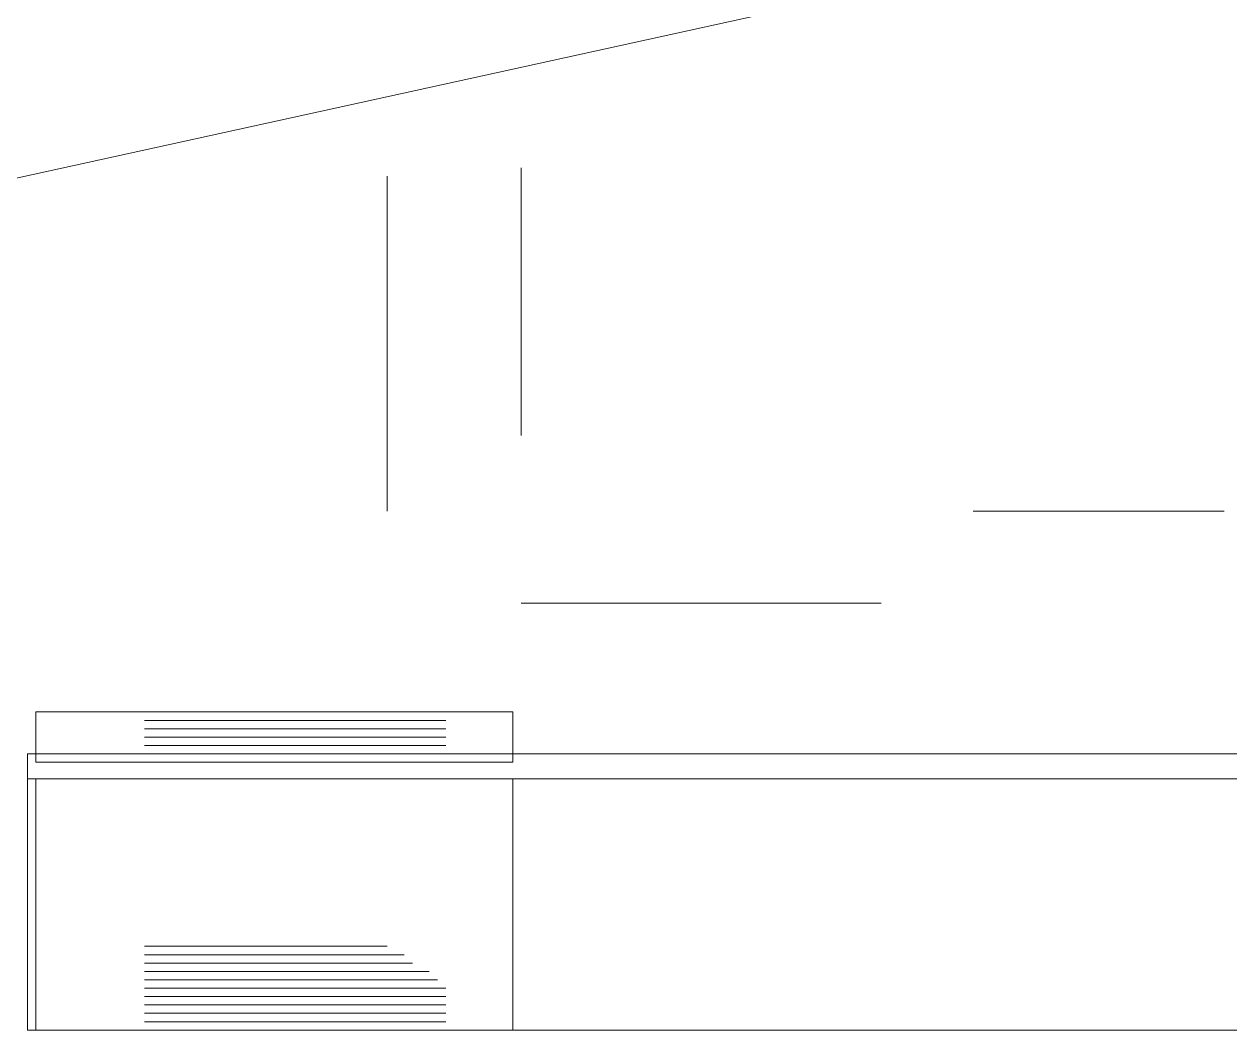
# Model space of a CAD drawing. Header units: metres. Extents: x 1 to 213, y 1 to 147.
# Drawn here: x 85.442 to 86.967, y 98.441 to 99.707 of the extents above; entities that cross this region are included whole.
import ezdxf

# ---------------------------------------------------------------- set-up
doc = ezdxf.new("R2010")
doc.units = ezdxf.units.M
doc.layers.add('00-BASE-ARQUITECTURA', color=8, linetype='Continuous', lineweight=0, plot=False)

msp = doc.modelspace()

# ---------------------------------------------------------------- linework, layer by layer
at = {"layer": '00-BASE-ARQUITECTURA'}
for points in [[(81.922, 98.7424), (88.7694, 100.2453)], [(86.0707, 99.187), (86.0707, 99.5256)], [(85.9013, 99.515), (85.9013, 99.0917)], [(86.6422, 99.0917), (86.9597, 99.0917)], [(86.0707, 98.9753), (86.5258, 98.9753)], [(85.5944, 98.8377), (85.605, 98.8377), (85.6156, 98.8377), (85.6262, 98.8377), (85.6368, 98.8377), (85.6473, 98.8377), (85.6579, 98.8377), (85.6685, 98.8377), (85.6791, 98.8377), (85.6897, 98.8377), (85.7003, 98.8377), (85.7109, 98.8377), (85.7214, 98.8377), (85.732, 98.8377), (85.7426, 98.8377), (85.7532, 98.8377), (85.7638, 98.8377), (85.7744, 98.8377), (85.7849, 98.8377), (85.7955, 98.8377), (85.8061, 98.8377), (85.8167, 98.8377), (85.8273, 98.8377), (85.8378, 98.8377), (85.8484, 98.8377), (85.859, 98.8377), (85.8696, 98.8377), (85.8802, 98.8377), (85.8908, 98.8377), (85.9013, 98.8377), (85.9119, 98.8377), (85.9225, 98.8377), (85.9331, 98.8377), (85.9437, 98.8377), (85.9543, 98.8377), (85.9648, 98.8377), (85.9754, 98.8377)], [(85.5944, 98.8271), (85.605, 98.8271), (85.6156, 98.8271), (85.6262, 98.8271), (85.6368, 98.8271), (85.6473, 98.8271), (85.6579, 98.8271), (85.6685, 98.8271), (85.6791, 98.8271), (85.6897, 98.8271), (85.7003, 98.8271), (85.7109, 98.8271), (85.7214, 98.8271), (85.732, 98.8271), (85.7426, 98.8271), (85.7532, 98.8271), (85.7638, 98.8271), (85.7744, 98.8271), (85.7849, 98.8271), (85.7955, 98.8271), (85.8061, 98.8271), (85.8167, 98.8271), (85.8273, 98.8271), (85.8378, 98.8271), (85.8484, 98.8271), (85.859, 98.8271), (85.8696, 98.8271), (85.8802, 98.8271), (85.8908, 98.8271), (85.9013, 98.8271), (85.9119, 98.8271), (85.9225, 98.8271), (85.9331, 98.8271), (85.9437, 98.8271), (85.9543, 98.8271), (85.9648, 98.8271), (85.9754, 98.8271)], [(85.5944, 98.8271), (85.605, 98.8271), (85.6156, 98.8271), (85.6262, 98.8271), (85.6368, 98.8271), (85.6473, 98.8271), (85.6579, 98.8271), (85.6685, 98.8271), (85.6791, 98.8271), (85.6897, 98.8271), (85.7003, 98.8271), (85.7109, 98.8271), (85.7214, 98.8271), (85.732, 98.8271), (85.7426, 98.8271), (85.7532, 98.8271), (85.7638, 98.8271), (85.7744, 98.8271), (85.7849, 98.8271), (85.7955, 98.8271), (85.8061, 98.8271), (85.8167, 98.8271), (85.8273, 98.8271), (85.8378, 98.8271), (85.8484, 98.8271), (85.859, 98.8271), (85.8696, 98.8271), (85.8802, 98.8271), (85.8908, 98.8271), (85.9013, 98.8271), (85.9119, 98.8271), (85.9225, 98.8271), (85.9331, 98.8271), (85.9437, 98.8271), (85.9543, 98.8271), (85.9648, 98.8271), (85.9754, 98.8271)], [(85.5944, 98.8165), (85.605, 98.8165), (85.6156, 98.8165), (85.6262, 98.8165), (85.6368, 98.8165), (85.6473, 98.8165), (85.6579, 98.8165), (85.6685, 98.8165), (85.6791, 98.8165), (85.6897, 98.8165), (85.7003, 98.8165), (85.7109, 98.8165), (85.7214, 98.8165), (85.732, 98.8165), (85.7426, 98.8165), (85.7532, 98.8165), (85.7638, 98.8165), (85.7744, 98.8165), (85.7849, 98.8165), (85.7955, 98.8165), (85.8061, 98.8165), (85.8167, 98.8165), (85.8273, 98.8165), (85.8378, 98.8165), (85.8484, 98.8165), (85.859, 98.8165), (85.8696, 98.8165), (85.8802, 98.8165), (85.8908, 98.8165), (85.9013, 98.8165), (85.9119, 98.8165), (85.9225, 98.8165), (85.9331, 98.8165), (85.9437, 98.8165), (85.9543, 98.8165), (85.9648, 98.8165), (85.9754, 98.8165)], [(85.5944, 98.8165), (85.605, 98.8165), (85.6156, 98.8165), (85.6262, 98.8165), (85.6368, 98.8165), (85.6473, 98.8165), (85.6579, 98.8165), (85.6685, 98.8165), (85.6791, 98.8165), (85.6897, 98.8165), (85.7003, 98.8165), (85.7109, 98.8165), (85.7214, 98.8165), (85.732, 98.8165), (85.7426, 98.8165), (85.7532, 98.8165), (85.7638, 98.8165), (85.7744, 98.8165), (85.7849, 98.8165), (85.7955, 98.8165), (85.8061, 98.8165), (85.8167, 98.8165), (85.8273, 98.8165), (85.8378, 98.8165), (85.8484, 98.8165), (85.859, 98.8165), (85.8696, 98.8165), (85.8802, 98.8165), (85.8908, 98.8165), (85.9013, 98.8165), (85.9119, 98.8165), (85.9225, 98.8165), (85.9331, 98.8165), (85.9437, 98.8165), (85.9543, 98.8165), (85.9648, 98.8165), (85.9754, 98.8165)], [(85.5944, 98.8059), (85.605, 98.8059), (85.6156, 98.8059), (85.6262, 98.8059), (85.6368, 98.8059), (85.6473, 98.8059), (85.6579, 98.8059), (85.6685, 98.8059), (85.6791, 98.8059), (85.6897, 98.8059), (85.7003, 98.8059), (85.7109, 98.8059), (85.7214, 98.8059), (85.732, 98.8059), (85.7426, 98.8059), (85.7532, 98.8059), (85.7638, 98.8059), (85.7744, 98.8059), (85.7849, 98.8059), (85.7955, 98.8059), (85.8061, 98.8059), (85.8167, 98.8059), (85.8273, 98.8059), (85.8378, 98.8059), (85.8484, 98.8059), (85.859, 98.8059), (85.8696, 98.8059), (85.8802, 98.8059), (85.8908, 98.8059), (85.9013, 98.8059), (85.9119, 98.8059), (85.9225, 98.8059), (85.9331, 98.8059), (85.9437, 98.8059), (85.9543, 98.8059), (85.9648, 98.8059), (85.9754, 98.8059)], [(85.5944, 98.8059), (85.605, 98.8059), (85.6156, 98.8059), (85.6262, 98.8059), (85.6368, 98.8059), (85.6473, 98.8059), (85.6579, 98.8059), (85.6685, 98.8059), (85.6791, 98.8059), (85.6897, 98.8059), (85.7003, 98.8059), (85.7109, 98.8059), (85.7214, 98.8059), (85.732, 98.8059), (85.7426, 98.8059), (85.7532, 98.8059), (85.7638, 98.8059), (85.7744, 98.8059), (85.7849, 98.8059), (85.7955, 98.8059), (85.8061, 98.8059), (85.8167, 98.8059), (85.8273, 98.8059), (85.8378, 98.8059), (85.8484, 98.8059), (85.859, 98.8059), (85.8696, 98.8059), (85.8802, 98.8059), (85.8908, 98.8059), (85.9013, 98.8059), (85.9119, 98.8059), (85.9225, 98.8059), (85.9331, 98.8059), (85.9437, 98.8059), (85.9543, 98.8059), (85.9648, 98.8059), (85.9754, 98.8059)], [(85.5944, 98.7954), (85.605, 98.7954), (85.6156, 98.7954), (85.6262, 98.7954), (85.6368, 98.7954), (85.6473, 98.7954), (85.6579, 98.7954), (85.6685, 98.7954), (85.6791, 98.7954), (85.6897, 98.7954), (85.7003, 98.7954), (85.7109, 98.7954), (85.7214, 98.7954), (85.732, 98.7954), (85.7426, 98.7954), (85.7532, 98.7954), (85.7638, 98.7954), (85.7744, 98.7954), (85.7849, 98.7954), (85.7955, 98.7954), (85.8061, 98.7954), (85.8167, 98.7954), (85.8273, 98.7954), (85.8378, 98.7954), (85.8484, 98.7954), (85.859, 98.7954), (85.8696, 98.7954), (85.8802, 98.7954), (85.8908, 98.7954), (85.9013, 98.7954), (85.9119, 98.7954), (85.9225, 98.7954), (85.9331, 98.7954), (85.9437, 98.7954), (85.9543, 98.7954), (85.9648, 98.7954), (85.9754, 98.7954)], [(85.5944, 98.7954), (85.605, 98.7954), (85.6156, 98.7954), (85.6262, 98.7954), (85.6368, 98.7954), (85.6473, 98.7954), (85.6579, 98.7954), (85.6685, 98.7954), (85.6791, 98.7954), (85.6897, 98.7954), (85.7003, 98.7954), (85.7109, 98.7954), (85.7214, 98.7954), (85.732, 98.7954), (85.7426, 98.7954), (85.7532, 98.7954), (85.7638, 98.7954), (85.7744, 98.7954), (85.7849, 98.7954), (85.7955, 98.7954), (85.8061, 98.7954), (85.8167, 98.7954), (85.8273, 98.7954), (85.8378, 98.7954), (85.8484, 98.7954), (85.859, 98.7954), (85.8696, 98.7954), (85.8802, 98.7954), (85.8908, 98.7954), (85.9013, 98.7954), (85.9119, 98.7954), (85.9225, 98.7954), (85.9331, 98.7954), (85.9437, 98.7954), (85.9543, 98.7954), (85.9648, 98.7954), (85.9754, 98.7954)], [(85.5944, 98.7848), (85.605, 98.7848), (85.6156, 98.7848), (85.6262, 98.7848), (85.6368, 98.7848), (85.6473, 98.7848), (85.6579, 98.7848), (85.6685, 98.7848), (85.6791, 98.7848), (85.6897, 98.7848), (85.7003, 98.7848), (85.7109, 98.7848), (85.7214, 98.7848), (85.732, 98.7848), (85.7426, 98.7848), (85.7532, 98.7848), (85.7638, 98.7848), (85.7744, 98.7848), (85.7849, 98.7848), (85.7955, 98.7848), (85.8061, 98.7848), (85.8167, 98.7848), (85.8273, 98.7848), (85.8378, 98.7848), (85.8484, 98.7848), (85.859, 98.7848), (85.8696, 98.7848), (85.8802, 98.7848), (85.8908, 98.7848), (85.9013, 98.7848), (85.9119, 98.7848), (85.9225, 98.7848), (85.9331, 98.7848), (85.9437, 98.7848), (85.9543, 98.7848), (85.9648, 98.7848), (85.9754, 98.7848)], [(85.5944, 98.7848), (85.605, 98.7848), (85.6156, 98.7848), (85.6262, 98.7848), (85.6368, 98.7848), (85.6473, 98.7848), (85.6579, 98.7848), (85.6685, 98.7848), (85.6791, 98.7848), (85.6897, 98.7848), (85.7003, 98.7848), (85.7109, 98.7848), (85.7214, 98.7848), (85.732, 98.7848), (85.7426, 98.7848), (85.7532, 98.7848), (85.7638, 98.7848), (85.7744, 98.7848), (85.7849, 98.7848), (85.7955, 98.7848), (85.8061, 98.7848), (85.8167, 98.7848), (85.8273, 98.7848), (85.8378, 98.7848), (85.8484, 98.7848), (85.859, 98.7848), (85.8696, 98.7848), (85.8802, 98.7848), (85.8908, 98.7848), (85.9013, 98.7848), (85.9119, 98.7848), (85.9225, 98.7848), (85.9331, 98.7848), (85.9437, 98.7848), (85.9543, 98.7848), (85.9648, 98.7848), (85.9754, 98.7848)], [(85.5944, 98.7742), (85.605, 98.7742), (85.6156, 98.7742), (85.6262, 98.7742), (85.6368, 98.7742), (85.6473, 98.7742), (85.6579, 98.7742), (85.6685, 98.7742), (85.6791, 98.7742), (85.6897, 98.7742), (85.7003, 98.7742), (85.7109, 98.7742), (85.7214, 98.7742), (85.732, 98.7742), (85.7426, 98.7742), (85.7532, 98.7742), (85.7638, 98.7742), (85.7744, 98.7742), (85.7849, 98.7742), (85.7955, 98.7742), (85.8061, 98.7742), (85.8167, 98.7742), (85.8273, 98.7742), (85.8378, 98.7742), (85.8484, 98.7742), (85.859, 98.7742), (85.8696, 98.7742), (85.8802, 98.7742), (85.8908, 98.7742), (85.9013, 98.7742), (85.9119, 98.7742), (85.9225, 98.7742), (85.9331, 98.7742), (85.9437, 98.7742), (85.9543, 98.7742), (85.9648, 98.7742), (85.9754, 98.7742)], [(85.5944, 98.7742), (85.605, 98.7742), (85.6156, 98.7742), (85.6262, 98.7742), (85.6368, 98.7742), (85.6473, 98.7742), (85.6579, 98.7742), (85.6685, 98.7742), (85.6791, 98.7742), (85.6897, 98.7742), (85.7003, 98.7742), (85.7109, 98.7742), (85.7214, 98.7742), (85.732, 98.7742), (85.7426, 98.7742), (85.7532, 98.7742), (85.7638, 98.7742), (85.7744, 98.7742), (85.7849, 98.7742), (85.7955, 98.7742), (85.8061, 98.7742), (85.8167, 98.7742), (85.8273, 98.7742), (85.8378, 98.7742), (85.8484, 98.7742), (85.859, 98.7742), (85.8696, 98.7742), (85.8802, 98.7742), (85.8908, 98.7742), (85.9013, 98.7742), (85.9119, 98.7742), (85.9225, 98.7742), (85.9331, 98.7742), (85.9437, 98.7742), (85.9543, 98.7742), (85.9648, 98.7742), (85.9754, 98.7742)], [(85.5944, 98.5414), (85.605, 98.5414), (85.6156, 98.5414), (85.6262, 98.5414), (85.6368, 98.5414), (85.6473, 98.5414), (85.6579, 98.5414), (85.6685, 98.5414), (85.6791, 98.5414), (85.6897, 98.5414), (85.7003, 98.5414), (85.7109, 98.5414), (85.7214, 98.5414), (85.732, 98.5414), (85.7426, 98.5414), (85.7532, 98.5414), (85.7638, 98.5414), (85.7744, 98.5414), (85.7849, 98.5414), (85.7955, 98.5414), (85.8061, 98.5414), (85.8167, 98.5414), (85.8273, 98.5414), (85.8378, 98.5414), (85.8484, 98.5414), (85.859, 98.5414), (85.8696, 98.5414), (85.8802, 98.5414), (85.8908, 98.5414), (85.9013, 98.5414)], [(85.5944, 98.5308), (85.605, 98.5308), (85.6156, 98.5308), (85.6262, 98.5308), (85.6368, 98.5308), (85.6473, 98.5308), (85.6579, 98.5308), (85.6685, 98.5308), (85.6791, 98.5308), (85.6897, 98.5308), (85.7003, 98.5308), (85.7109, 98.5308), (85.7214, 98.5308), (85.732, 98.5308), (85.7426, 98.5308), (85.7532, 98.5308), (85.7638, 98.5308), (85.7744, 98.5308), (85.7849, 98.5308), (85.7955, 98.5308), (85.8061, 98.5308), (85.8167, 98.5308), (85.8273, 98.5308), (85.8378, 98.5308), (85.8484, 98.5308), (85.859, 98.5308), (85.8696, 98.5308), (85.8802, 98.5308), (85.8908, 98.5308), (85.9013, 98.5308), (85.9119, 98.5308)], [(85.5944, 98.5308), (85.605, 98.5308), (85.6156, 98.5308), (85.6262, 98.5308), (85.6368, 98.5308), (85.6473, 98.5308), (85.6579, 98.5308), (85.6685, 98.5308), (85.6791, 98.5308), (85.6897, 98.5308), (85.7003, 98.5308), (85.7109, 98.5308), (85.7214, 98.5308), (85.732, 98.5308), (85.7426, 98.5308), (85.7532, 98.5308), (85.7638, 98.5308), (85.7744, 98.5308), (85.7849, 98.5308), (85.7955, 98.5308), (85.8061, 98.5308), (85.8167, 98.5308), (85.8273, 98.5308), (85.8378, 98.5308), (85.8484, 98.5308), (85.859, 98.5308), (85.8696, 98.5308), (85.8802, 98.5308), (85.8908, 98.5308), (85.9013, 98.5308), (85.9119, 98.5308), (85.9225, 98.5308)], [(85.5944, 98.5202), (85.605, 98.5202), (85.6156, 98.5202), (85.6262, 98.5202), (85.6368, 98.5202), (85.6473, 98.5202), (85.6579, 98.5202), (85.6685, 98.5202), (85.6791, 98.5202), (85.6897, 98.5202), (85.7003, 98.5202), (85.7109, 98.5202), (85.7214, 98.5202), (85.732, 98.5202), (85.7426, 98.5202), (85.7532, 98.5202), (85.7638, 98.5202), (85.7744, 98.5202), (85.7849, 98.5202), (85.7955, 98.5202), (85.8061, 98.5202), (85.8167, 98.5202), (85.8273, 98.5202), (85.8378, 98.5202), (85.8484, 98.5202), (85.859, 98.5202), (85.8696, 98.5202), (85.8802, 98.5202), (85.8908, 98.5202), (85.9013, 98.5202), (85.9119, 98.5202), (85.9225, 98.5202)], [(85.5944, 98.5202), (85.605, 98.5202), (85.6156, 98.5202), (85.6262, 98.5202), (85.6368, 98.5202), (85.6473, 98.5202), (85.6579, 98.5202), (85.6685, 98.5202), (85.6791, 98.5202), (85.6897, 98.5202), (85.7003, 98.5202), (85.7109, 98.5202), (85.7214, 98.5202), (85.732, 98.5202), (85.7426, 98.5202), (85.7532, 98.5202), (85.7638, 98.5202), (85.7744, 98.5202), (85.7849, 98.5202), (85.7955, 98.5202), (85.8061, 98.5202), (85.8167, 98.5202), (85.8273, 98.5202), (85.8378, 98.5202), (85.8484, 98.5202), (85.859, 98.5202), (85.8696, 98.5202), (85.8802, 98.5202), (85.8908, 98.5202), (85.9013, 98.5202), (85.9119, 98.5202), (85.9225, 98.5202), (85.9331, 98.5202)], [(85.5944, 98.5096), (85.605, 98.5096), (85.6156, 98.5096), (85.6262, 98.5096), (85.6368, 98.5096), (85.6473, 98.5096), (85.6579, 98.5096), (85.6685, 98.5096), (85.6791, 98.5096), (85.6897, 98.5096), (85.7003, 98.5096), (85.7109, 98.5096), (85.7214, 98.5096), (85.732, 98.5096), (85.7426, 98.5096), (85.7532, 98.5096), (85.7638, 98.5096), (85.7744, 98.5096), (85.7849, 98.5096), (85.7955, 98.5096), (85.8061, 98.5096), (85.8167, 98.5096), (85.8273, 98.5096), (85.8378, 98.5096), (85.8484, 98.5096), (85.859, 98.5096), (85.8696, 98.5096), (85.8802, 98.5096), (85.8908, 98.5096), (85.9013, 98.5096), (85.9119, 98.5096), (85.9225, 98.5096), (85.9331, 98.5096), (85.9437, 98.5096)], [(85.5944, 98.5096), (85.605, 98.5096), (85.6156, 98.5096), (85.6262, 98.5096), (85.6368, 98.5096), (85.6473, 98.5096), (85.6579, 98.5096), (85.6685, 98.5096), (85.6791, 98.5096), (85.6897, 98.5096), (85.7003, 98.5096), (85.7109, 98.5096), (85.7214, 98.5096), (85.732, 98.5096), (85.7426, 98.5096), (85.7532, 98.5096), (85.7638, 98.5096), (85.7744, 98.5096), (85.7849, 98.5096), (85.7955, 98.5096), (85.8061, 98.5096), (85.8167, 98.5096), (85.8273, 98.5096), (85.8378, 98.5096), (85.8484, 98.5096), (85.859, 98.5096), (85.8696, 98.5096), (85.8802, 98.5096), (85.8908, 98.5096), (85.9013, 98.5096), (85.9119, 98.5096), (85.9225, 98.5096), (85.9331, 98.5096), (85.9437, 98.5096), (85.9543, 98.5096)], [(85.5944, 98.499), (85.605, 98.499), (85.6156, 98.499), (85.6262, 98.499), (85.6368, 98.499), (85.6473, 98.499), (85.6579, 98.499), (85.6685, 98.499), (85.6791, 98.499), (85.6897, 98.499), (85.7003, 98.499), (85.7109, 98.499), (85.7214, 98.499), (85.732, 98.499), (85.7426, 98.499), (85.7532, 98.499), (85.7638, 98.499), (85.7744, 98.499), (85.7849, 98.499), (85.7955, 98.499), (85.8061, 98.499), (85.8167, 98.499), (85.8273, 98.499), (85.8378, 98.499), (85.8484, 98.499), (85.859, 98.499), (85.8696, 98.499), (85.8802, 98.499), (85.8908, 98.499), (85.9013, 98.499), (85.9119, 98.499), (85.9225, 98.499), (85.9331, 98.499), (85.9437, 98.499), (85.9543, 98.499)], [(85.5944, 98.499), (85.605, 98.499), (85.6156, 98.499), (85.6262, 98.499), (85.6368, 98.499), (85.6473, 98.499), (85.6579, 98.499), (85.6685, 98.499), (85.6791, 98.499), (85.6897, 98.499), (85.7003, 98.499), (85.7109, 98.499), (85.7214, 98.499), (85.732, 98.499), (85.7426, 98.499), (85.7532, 98.499), (85.7638, 98.499), (85.7744, 98.499), (85.7849, 98.499), (85.7955, 98.499), (85.8061, 98.499), (85.8167, 98.499), (85.8273, 98.499), (85.8378, 98.499), (85.8484, 98.499), (85.859, 98.499), (85.8696, 98.499), (85.8802, 98.499), (85.8908, 98.499), (85.9013, 98.499), (85.9119, 98.499), (85.9225, 98.499), (85.9331, 98.499), (85.9437, 98.499), (85.9543, 98.499), (85.9648, 98.499)], [(85.5944, 98.4884), (85.605, 98.4884), (85.6156, 98.4884), (85.6262, 98.4884), (85.6368, 98.4884), (85.6473, 98.4884), (85.6579, 98.4884), (85.6685, 98.4884), (85.6791, 98.4884), (85.6897, 98.4884), (85.7003, 98.4884), (85.7109, 98.4884), (85.7214, 98.4884), (85.732, 98.4884), (85.7426, 98.4884), (85.7532, 98.4884), (85.7638, 98.4884), (85.7744, 98.4884), (85.7849, 98.4884), (85.7955, 98.4884), (85.8061, 98.4884), (85.8167, 98.4884), (85.8273, 98.4884), (85.8378, 98.4884), (85.8484, 98.4884), (85.859, 98.4884), (85.8696, 98.4884), (85.8802, 98.4884), (85.8908, 98.4884), (85.9013, 98.4884), (85.9119, 98.4884), (85.9225, 98.4884), (85.9331, 98.4884), (85.9437, 98.4884), (85.9543, 98.4884), (85.9648, 98.4884), (85.9754, 98.4884)], [(85.5944, 98.4884), (85.605, 98.4884), (85.6156, 98.4884), (85.6262, 98.4884), (85.6368, 98.4884), (85.6473, 98.4884), (85.6579, 98.4884), (85.6685, 98.4884), (85.6791, 98.4884), (85.6897, 98.4884), (85.7003, 98.4884), (85.7109, 98.4884), (85.7214, 98.4884), (85.732, 98.4884), (85.7426, 98.4884), (85.7532, 98.4884), (85.7638, 98.4884), (85.7744, 98.4884), (85.7849, 98.4884), (85.7955, 98.4884), (85.8061, 98.4884), (85.8167, 98.4884), (85.8273, 98.4884), (85.8378, 98.4884), (85.8484, 98.4884), (85.859, 98.4884), (85.8696, 98.4884), (85.8802, 98.4884), (85.8908, 98.4884), (85.9013, 98.4884), (85.9119, 98.4884), (85.9225, 98.4884), (85.9331, 98.4884), (85.9437, 98.4884), (85.9543, 98.4884), (85.9648, 98.4884), (85.9754, 98.4884)], [(85.5944, 98.4884), (85.605, 98.4884), (85.6156, 98.4884), (85.6262, 98.4884), (85.6368, 98.4884), (85.6473, 98.4884), (85.6579, 98.4884), (85.6685, 98.4884), (85.6791, 98.4884), (85.6897, 98.4884), (85.7003, 98.4884), (85.7109, 98.4884), (85.7214, 98.4884), (85.732, 98.4884), (85.7426, 98.4884), (85.7532, 98.4884), (85.7638, 98.4884), (85.7744, 98.4884), (85.7849, 98.4884), (85.7955, 98.4884), (85.8061, 98.4884), (85.8167, 98.4884), (85.8273, 98.4884), (85.8378, 98.4884), (85.8484, 98.4884), (85.859, 98.4884), (85.8696, 98.4884), (85.8802, 98.4884), (85.8908, 98.4884), (85.9013, 98.4884), (85.9119, 98.4884), (85.9225, 98.4884), (85.9331, 98.4884), (85.9437, 98.4884), (85.9543, 98.4884), (85.9648, 98.4884), (85.9754, 98.4884)], [(85.5944, 98.4779), (85.605, 98.4779), (85.6156, 98.4779), (85.6262, 98.4779), (85.6368, 98.4779), (85.6473, 98.4779), (85.6579, 98.4779), (85.6685, 98.4779), (85.6791, 98.4779), (85.6897, 98.4779), (85.7003, 98.4779), (85.7109, 98.4779), (85.7214, 98.4779), (85.732, 98.4779), (85.7426, 98.4779), (85.7532, 98.4779), (85.7638, 98.4779), (85.7744, 98.4779), (85.7849, 98.4779), (85.7955, 98.4779), (85.8061, 98.4779), (85.8167, 98.4779), (85.8273, 98.4779), (85.8378, 98.4779), (85.8484, 98.4779), (85.859, 98.4779), (85.8696, 98.4779), (85.8802, 98.4779), (85.8908, 98.4779), (85.9013, 98.4779), (85.9119, 98.4779), (85.9225, 98.4779), (85.9331, 98.4779), (85.9437, 98.4779), (85.9543, 98.4779), (85.9648, 98.4779), (85.9754, 98.4779)], [(85.5944, 98.4779), (85.605, 98.4779), (85.6156, 98.4779), (85.6262, 98.4779), (85.6368, 98.4779), (85.6473, 98.4779), (85.6579, 98.4779), (85.6685, 98.4779), (85.6791, 98.4779), (85.6897, 98.4779), (85.7003, 98.4779), (85.7109, 98.4779), (85.7214, 98.4779), (85.732, 98.4779), (85.7426, 98.4779), (85.7532, 98.4779), (85.7638, 98.4779), (85.7744, 98.4779), (85.7849, 98.4779), (85.7955, 98.4779), (85.8061, 98.4779), (85.8167, 98.4779), (85.8273, 98.4779), (85.8378, 98.4779), (85.8484, 98.4779), (85.859, 98.4779), (85.8696, 98.4779), (85.8802, 98.4779), (85.8908, 98.4779), (85.9013, 98.4779), (85.9119, 98.4779), (85.9225, 98.4779), (85.9331, 98.4779), (85.9437, 98.4779), (85.9543, 98.4779), (85.9648, 98.4779), (85.9754, 98.4779)], [(85.5944, 98.4673), (85.605, 98.4673), (85.6156, 98.4673), (85.6262, 98.4673), (85.6368, 98.4673), (85.6473, 98.4673), (85.6579, 98.4673), (85.6685, 98.4673), (85.6791, 98.4673), (85.6897, 98.4673), (85.7003, 98.4673), (85.7109, 98.4673), (85.7214, 98.4673), (85.732, 98.4673), (85.7426, 98.4673), (85.7532, 98.4673), (85.7638, 98.4673), (85.7744, 98.4673), (85.7849, 98.4673), (85.7955, 98.4673), (85.8061, 98.4673), (85.8167, 98.4673), (85.8273, 98.4673), (85.8378, 98.4673), (85.8484, 98.4673), (85.859, 98.4673), (85.8696, 98.4673), (85.8802, 98.4673), (85.8908, 98.4673), (85.9013, 98.4673), (85.9119, 98.4673), (85.9225, 98.4673), (85.9331, 98.4673), (85.9437, 98.4673), (85.9543, 98.4673), (85.9648, 98.4673), (85.9754, 98.4673)], [(85.5944, 98.4673), (85.605, 98.4673), (85.6156, 98.4673), (85.6262, 98.4673), (85.6368, 98.4673), (85.6473, 98.4673), (85.6579, 98.4673), (85.6685, 98.4673), (85.6791, 98.4673), (85.6897, 98.4673), (85.7003, 98.4673), (85.7109, 98.4673), (85.7214, 98.4673), (85.732, 98.4673), (85.7426, 98.4673), (85.7532, 98.4673), (85.7638, 98.4673), (85.7744, 98.4673), (85.7849, 98.4673), (85.7955, 98.4673), (85.8061, 98.4673), (85.8167, 98.4673), (85.8273, 98.4673), (85.8378, 98.4673), (85.8484, 98.4673), (85.859, 98.4673), (85.8696, 98.4673), (85.8802, 98.4673), (85.8908, 98.4673), (85.9013, 98.4673), (85.9119, 98.4673), (85.9225, 98.4673), (85.9331, 98.4673), (85.9437, 98.4673), (85.9543, 98.4673), (85.9648, 98.4673), (85.9754, 98.4673)], [(85.5944, 98.4567), (85.605, 98.4567), (85.6156, 98.4567), (85.6262, 98.4567), (85.6368, 98.4567), (85.6473, 98.4567), (85.6579, 98.4567), (85.6685, 98.4567), (85.6791, 98.4567), (85.6897, 98.4567), (85.7003, 98.4567), (85.7109, 98.4567), (85.7214, 98.4567), (85.732, 98.4567), (85.7426, 98.4567), (85.7532, 98.4567), (85.7638, 98.4567), (85.7744, 98.4567), (85.7849, 98.4567), (85.7955, 98.4567), (85.8061, 98.4567), (85.8167, 98.4567), (85.8273, 98.4567), (85.8378, 98.4567), (85.8484, 98.4567), (85.859, 98.4567), (85.8696, 98.4567), (85.8802, 98.4567), (85.8908, 98.4567), (85.9013, 98.4567), (85.9119, 98.4567), (85.9225, 98.4567), (85.9331, 98.4567), (85.9437, 98.4567), (85.9543, 98.4567), (85.9648, 98.4567), (85.9754, 98.4567)], [(85.5944, 98.4567), (85.605, 98.4567), (85.6156, 98.4567), (85.6262, 98.4567), (85.6368, 98.4567), (85.6473, 98.4567), (85.6579, 98.4567), (85.6685, 98.4567), (85.6791, 98.4567), (85.6897, 98.4567), (85.7003, 98.4567), (85.7109, 98.4567), (85.7214, 98.4567), (85.732, 98.4567), (85.7426, 98.4567), (85.7532, 98.4567), (85.7638, 98.4567), (85.7744, 98.4567), (85.7849, 98.4567), (85.7955, 98.4567), (85.8061, 98.4567), (85.8167, 98.4567), (85.8273, 98.4567), (85.8378, 98.4567), (85.8484, 98.4567), (85.859, 98.4567), (85.8696, 98.4567), (85.8802, 98.4567), (85.8908, 98.4567), (85.9013, 98.4567), (85.9119, 98.4567), (85.9225, 98.4567), (85.9331, 98.4567), (85.9437, 98.4567), (85.9543, 98.4567), (85.9648, 98.4567), (85.9754, 98.4567)], [(85.5944, 98.4461), (85.605, 98.4461), (85.6156, 98.4461), (85.6262, 98.4461), (85.6368, 98.4461), (85.6473, 98.4461), (85.6579, 98.4461), (85.6685, 98.4461), (85.6791, 98.4461), (85.6897, 98.4461), (85.7003, 98.4461), (85.7109, 98.4461), (85.7214, 98.4461), (85.732, 98.4461), (85.7426, 98.4461), (85.7532, 98.4461), (85.7638, 98.4461), (85.7744, 98.4461), (85.7849, 98.4461), (85.7955, 98.4461), (85.8061, 98.4461), (85.8167, 98.4461), (85.8273, 98.4461), (85.8378, 98.4461), (85.8484, 98.4461), (85.859, 98.4461), (85.8696, 98.4461), (85.8802, 98.4461), (85.8908, 98.4461), (85.9013, 98.4461), (85.9119, 98.4461), (85.9225, 98.4461), (85.9331, 98.4461), (85.9437, 98.4461), (85.9543, 98.4461), (85.9648, 98.4461), (85.9754, 98.4461)], [(85.5944, 98.4461), (85.605, 98.4461), (85.6156, 98.4461), (85.6262, 98.4461), (85.6368, 98.4461), (85.6473, 98.4461), (85.6579, 98.4461), (85.6685, 98.4461), (85.6791, 98.4461), (85.6897, 98.4461), (85.7003, 98.4461), (85.7109, 98.4461), (85.7214, 98.4461), (85.732, 98.4461), (85.7426, 98.4461), (85.7532, 98.4461), (85.7638, 98.4461), (85.7744, 98.4461), (85.7849, 98.4461), (85.7955, 98.4461), (85.8061, 98.4461), (85.8167, 98.4461), (85.8273, 98.4461), (85.8378, 98.4461), (85.8484, 98.4461), (85.859, 98.4461), (85.8696, 98.4461), (85.8802, 98.4461), (85.8908, 98.4461), (85.9013, 98.4461), (85.9119, 98.4461), (85.9225, 98.4461), (85.9331, 98.4461), (85.9437, 98.4461), (85.9543, 98.4461), (85.9648, 98.4461), (85.9754, 98.4461)]]:
    msp.add_lwpolyline(points, dxfattribs=at)
for points in [[(86.0601, 98.7742), (86.0601, 98.8377), (85.4569, 98.8377), (85.4569, 98.7742)], [(85.4463, 98.753), (87.0444, 98.753), (87.0444, 98.7848), (85.4463, 98.7848)], [(87.0444, 98.4355), (87.0444, 98.753), (85.4463, 98.753), (85.4463, 98.4355)], [(86.0601, 98.4355), (86.0601, 98.753), (85.4569, 98.753), (85.4569, 98.4355)]]:
    msp.add_lwpolyline(points, close=True, dxfattribs=at)

doc.saveas('drawing.dxf')
